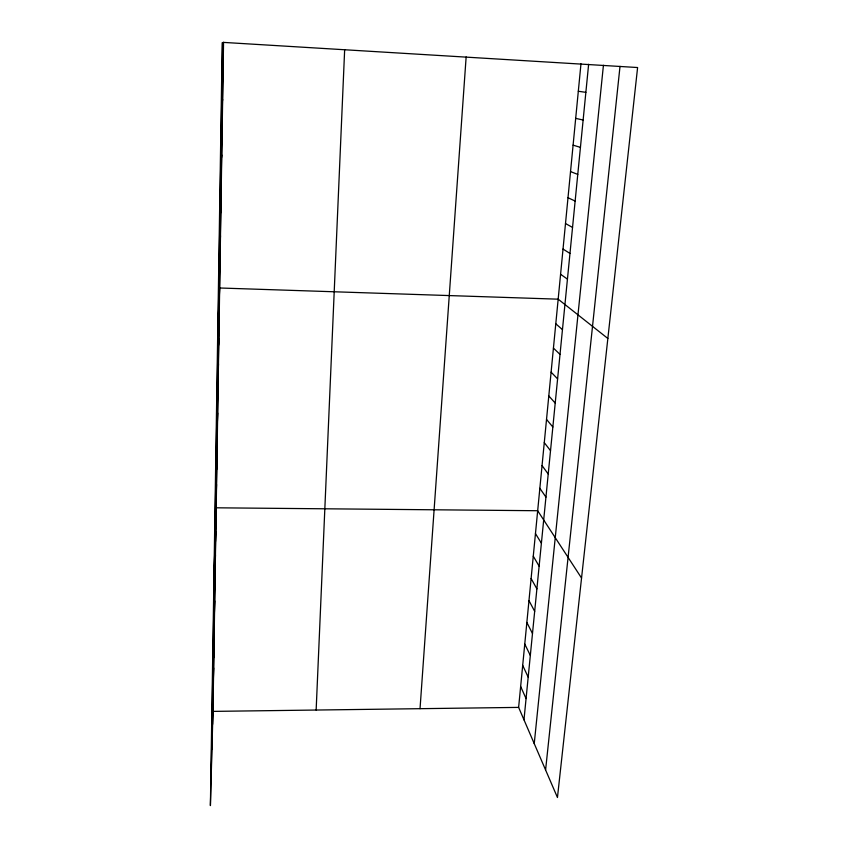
<?xml version="1.0" encoding="UTF-8"?>
<svg xmlns="http://www.w3.org/2000/svg" width="848" height="848" viewBox="0 0 848 848"><rect width="100%" height="100%" fill="white"/><g stroke="black" fill="none" stroke-linecap="round" stroke-linejoin="round"><path stroke-width="1.27" d="M211.184 776.726L222.632 42.601M211.947 749.166L223.024 42.517M212.625 724.33L223.363 42.442M223.543 42.4L222.218 42.697L210.399 805.6L212.975 711.387L223.543 42.4L637.601 67.533L557.454 797.502L518.626 707.391L580.975 63.791M212.965 702.398L213.314 689.806M214.396 612.076L214.724 600.935M214.035 635.057L214.364 623.545M213.675 657.772L214.014 645.89M213.314 680.213L213.664 667.97M215.127 565.266L215.445 554.921M214.756 588.809L215.085 578.071M213.929 577.499L216.198 507.804L537.674 510.729L581.548 578.05M215.509 541.437L215.816 531.505M216.632 469.633L216.94 460.973M216.261 493.621L216.558 484.526M217.024 445.359L217.311 437.144M217.406 420.788L217.692 413.029M217.798 395.921L218.074 388.617M218.19 370.746L218.466 363.919M218.593 345.253L218.858 338.914M219.007 319.442L219.261 313.612M316.145 710.041L344.659 49.65M217.809 327.254L219.664 287.991L558.164 299.174L607.857 338.479M219.833 266.844L220.077 262.053M220.257 240.048L220.491 235.797M220.681 212.901L220.915 209.212M221.116 185.405L221.339 182.288M420.036 708.674L466.146 56.911M221.551 157.558L221.763 155.014M523.979 719.814L588.629 64.289M534.24 743.622L603.426 65.275M221.996 129.341L222.208 127.401M545.593 769.973L620.015 66.367M222.452 100.753L222.642 99.428M222.907 71.794L223.088 71.105M212.975 711.387L518.626 707.391M578.315 91.245L585.862 92.347M575.686 118.36L583.127 120.034M573.089 145.146L580.435 147.382M570.524 171.603L577.764 174.391M568.001 197.732L575.135 201.061M565.499 223.554L572.538 227.412M563.019 249.068L569.973 253.435M560.581 274.275L567.439 279.13M555.79 323.788L562.457 329.618M553.426 348.115L560.019 354.4M551.105 372.155L557.602 378.897M548.794 395.921L555.217 403.097M546.525 419.41L552.854 427.021M544.268 442.635L550.522 450.659M542.052 465.584L548.221 474.021M539.847 488.289L545.942 497.119M535.459 533.583L541.395 543.208M533.275 556.182L539.127 566.178M531.113 578.516L536.89 588.894M528.972 600.607L534.675 611.344M526.852 622.443L532.491 633.541M524.764 644.035L530.329 655.472M522.697 665.394L528.187 677.16M520.651 686.509L526.067 698.604"/></g></svg>
